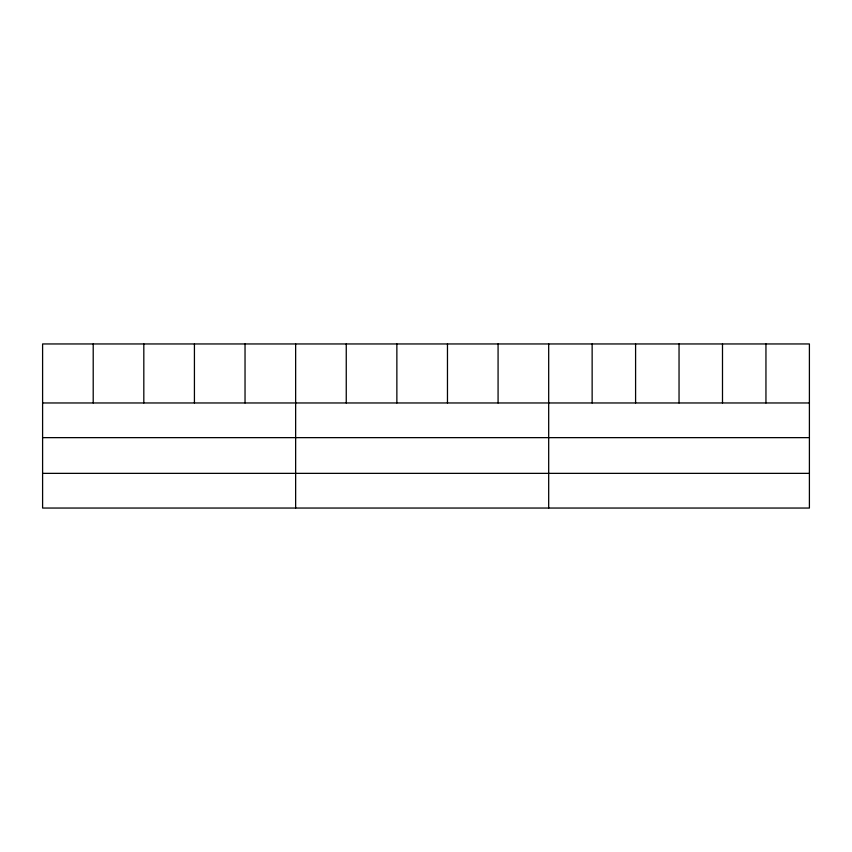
<?xml version="1.0" encoding="UTF-8"?>
<svg xmlns="http://www.w3.org/2000/svg" width="852" height="852" viewBox="0 0 852 852"><rect width="100%" height="100%" fill="white"/><g stroke="black" fill="none" stroke-linecap="round" stroke-linejoin="round"><path stroke-width="1.28" d="M809.4 437.64L809.4 343.952L42.6 343.952L42.6 508.048L809.4 508.048L809.4 437.64L42.6 437.64M42.6 402.964L809.4 402.964M42.6 473.361L809.4 473.361M765.948 343.952L765.948 402.964M722.496 343.952L722.496 402.964M679.044 343.952L679.044 402.964M635.592 343.952L635.592 402.964M592.14 343.952L592.14 402.964M548.688 343.952L548.688 508.048M498.079 343.952L498.079 402.964M447.47 343.952L447.47 402.964M396.862 343.952L396.862 402.964M346.253 343.952L346.253 402.964M295.644 343.952L295.644 508.048M245.035 343.952L245.035 402.964M194.426 343.952L194.426 402.964M143.818 343.952L143.818 402.964M93.209 343.952L93.209 402.964"/></g></svg>
